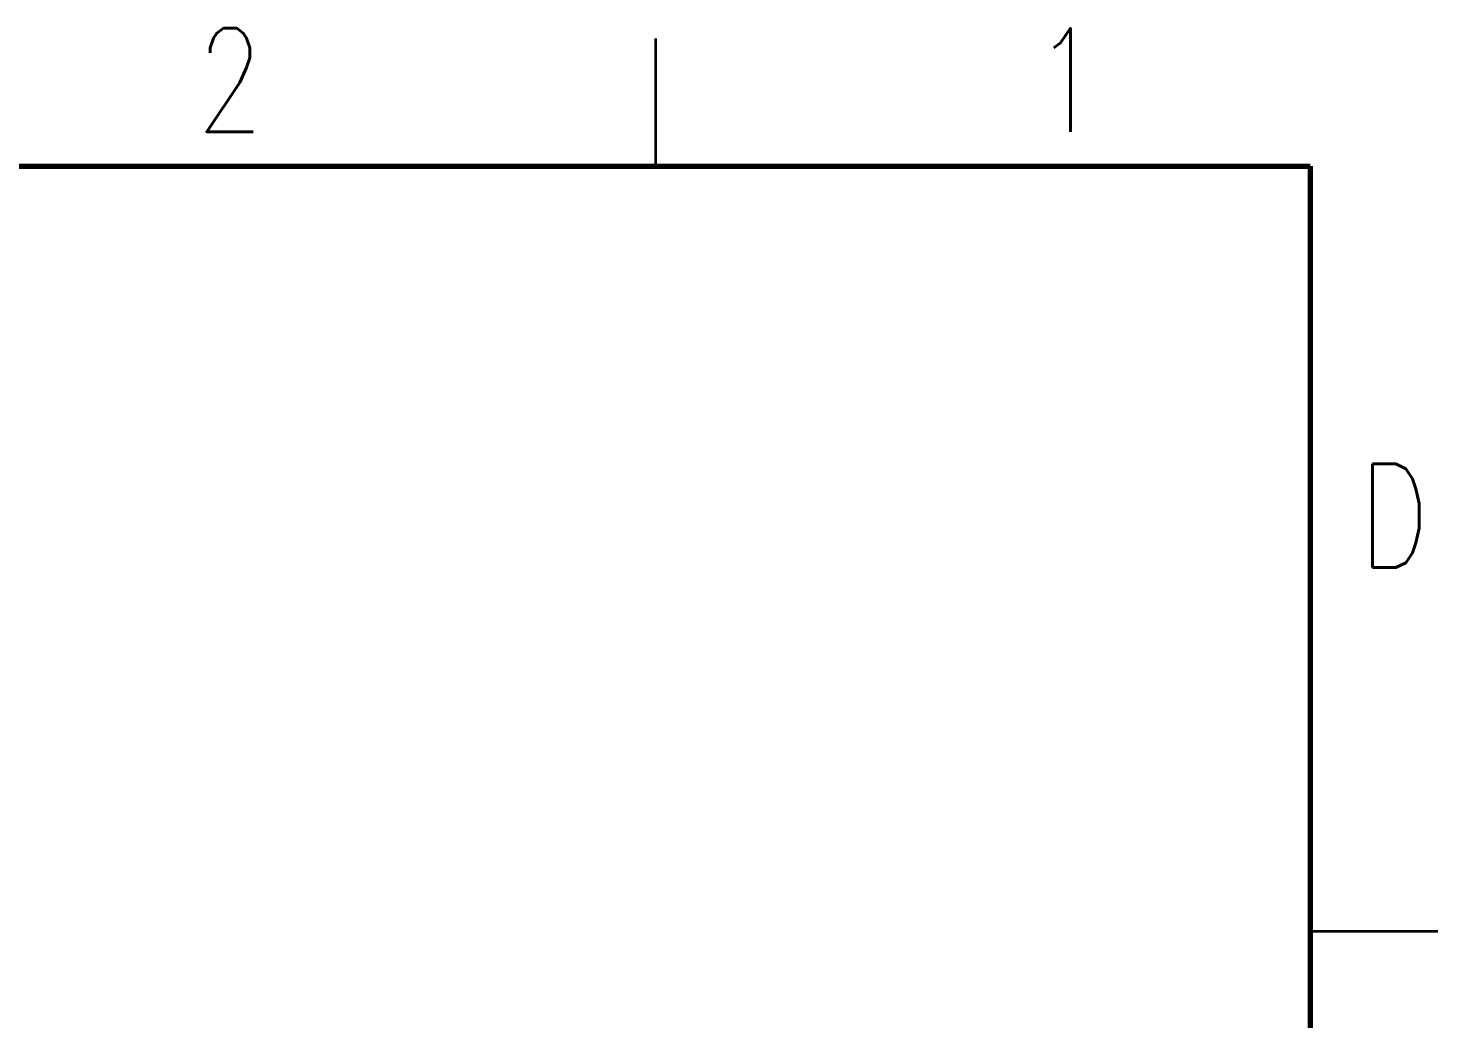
# Model space of a CAD drawing. Header units: millimetres. Extents: x 0 to 294, y 0 to 208.
# Drawn here: x 211.6 to 294.5, y 149.8 to 208.1 of the extents above; entities that cross this region are included whole.
import ezdxf

# ---------------------------------------------------------------- set-up
doc = ezdxf.new("R2010")
doc.units = ezdxf.units.MM
doc.styles.add('SLDTEXTSTYLE0', font='TXT', dxfattribs={"width": 0.75, "bigfont": 'bigfont'})

msp = doc.modelspace()

# ---------------------------------------------------------------- linework, layer by layer
at = {"color": 7, "linetype": 'Continuous', "lineweight": 35}
for p, q in [((248.5, 200), (248.5, 207.5)), ((287, 155), (294.5, 155))]:
    msp.add_line(p, q, dxfattribs=at)
at = {"color": 7, "linetype": 'Continuous', "lineweight": 70}
for p, q in [((10, 200), (287, 200)), ((287, 200), (287, 10))]:
    msp.add_line(p, q, dxfattribs=at)

# ---------------------------------------------------------------- texts
at = {"color": 7, "linetype": 'Continuous', "lineweight": 0, "char_height": 6.096, "attachment_point": 2, "style": 'SLDTEXTSTYLE0'}
for s, insert in [('2', (223.439, 208.114)), ('1', (272.689, 208.114)), ('D', (291.93, 182.476))]:
    msp.add_mtext(s, dxfattribs=dict(at, insert=insert))

doc.saveas('drawing.dxf')
